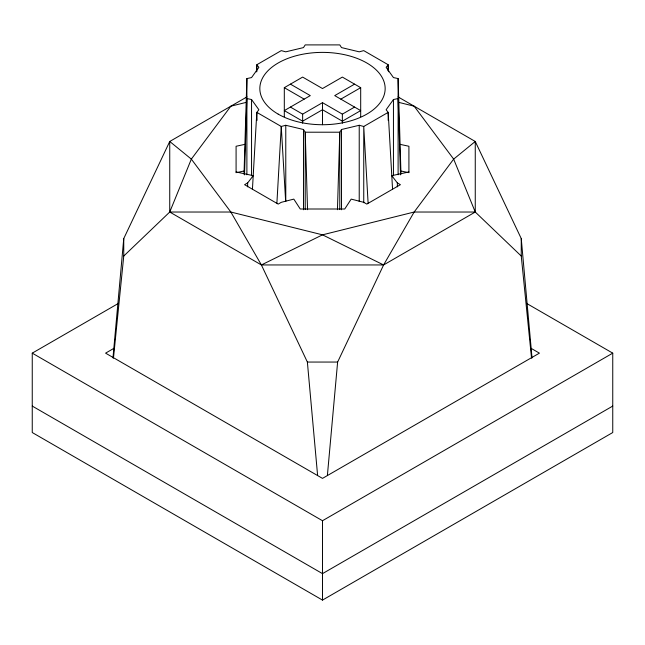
<?xml version="1.0" encoding="UTF-8"?>
<svg xmlns="http://www.w3.org/2000/svg" width="645" height="645" viewBox="0 0 645 645"><rect width="100%" height="100%" fill="white"/><g stroke="black" fill="none" stroke-linecap="round" stroke-linejoin="round"><path stroke-width="0.97" d="M388.032 70.781L388.185 64.742L363.748 50.633L359.225 51.826L341.511 47.593L339.786 44.9L305.214 44.9L303.489 47.593L285.775 51.826L281.252 50.633L256.815 64.742L256.387 71.772M244.012 174.206L246.89 78.577L251.55 77.577L258.887 67.346L256.815 64.742L256.815 71.764M244.503 174.876L246.89 98.532L251.55 99.532L258.887 109.755L256.815 112.367L252.453 189.001M337.448 209.722L339.786 132.209L341.511 129.516L359.225 125.283L363.748 126.476L388.185 112.367L386.113 109.755L393.45 99.532L398.11 98.532L400.497 174.876M276.899 203.111L281.252 126.476L256.815 112.367L257.033 120.405M112.98 357.927L123.751 238.577L169.74 141.473L246.971 96.887M327.394 475.389L337.625 362.055L383.606 264.95L414.154 212.028L453.661 159.113L475.26 141.473L521.249 238.577L532.02 357.927M113.472 358.056L123.751 256.041L123.751 238.577M123.751 256.041L169.74 212.028L191.339 159.113L230.845 106.191L246.446 102.313M408.914 171.965L391.757 175.674L397.352 182.922L400.408 184.688L366.803 204.094L363.748 202.328L351.186 199.103L344.753 209.004L300.248 209.004L293.814 199.103L281.252 202.328L278.197 204.094L244.592 184.688L247.648 182.922L253.243 175.674L236.086 171.965M284.308 116.656L284.308 87.672L302.642 77.086L322.5 88.55L342.358 77.086L360.692 87.672L360.692 116.656M290.419 107.078L302.642 114.133L322.5 102.668L342.358 114.133L354.581 107.078M354.581 84.14L334.723 95.613L360.692 110.601L342.358 121.187L322.5 109.723L302.642 121.187L284.308 110.601L310.277 95.613L290.419 84.14M340.834 99.136L360.692 87.672M526.457 303.327L612.75 353.146L612.75 432.529L322.5 600.1L32.25 432.529L32.25 353.146L118.543 303.327M114.286 348.123L105.578 353.146L322.5 478.388L539.422 353.146L530.714 348.123M317.606 475.389L307.375 362.055L261.394 264.95L230.845 212.028L191.339 159.113L169.74 141.473L169.74 212.028L261.394 264.95L383.606 264.95L475.26 212.028L475.26 141.473L398.03 96.887M32.25 353.146L322.5 520.725L612.75 353.146M612.75 406.068L322.5 573.639L32.25 406.068M261.394 264.95L322.5 234.836L414.154 212.028L475.26 212.028L521.249 256.041L531.528 358.056M307.552 209.722L305.214 132.209L303.489 129.516L285.775 125.283L281.252 126.476L285.654 201.256M245.616 144.198L236.086 146.262L236.086 172.723M237.037 172.513L243.705 171.07M169.74 212.028L230.845 212.028L322.5 234.836L383.606 264.95M307.375 362.055L337.625 362.055M400.988 174.206L398.11 78.577L393.45 77.577L386.113 67.346L388.185 64.742L388.613 71.772M399.384 144.198L408.914 146.262L408.914 172.723M401.295 171.07L407.963 172.513M398.554 102.313L414.154 106.191L453.661 159.113L475.26 212.028M284.308 87.672L304.166 99.136M392.547 189.001L388.185 112.367L388.185 120.389M368.101 203.111L363.748 126.476L363.748 202.724M521.249 238.577L521.249 256.041M398.11 78.577L398.11 174.779M397.352 182.922L397.352 186.848M393.45 99.532L393.45 175.771M359.225 125.283L359.225 201.522M342.358 114.133L342.358 123.187M341.511 129.516L341.511 209.77M339.786 209.456L339.786 132.209L305.214 132.209L305.214 209.456M322.5 102.668L322.5 124.719M322.5 520.725L322.5 600.1M303.489 129.516L303.489 209.77M302.642 114.133L302.642 123.187M285.775 125.283L285.775 201.248M251.55 99.532L251.55 175.771M247.648 182.922L247.648 186.848M246.89 78.577L246.89 174.779M278.197 114.133A62.654 36.168 0 0 0 383.017 97.919A62.654 36.168 0 0 0 306.286 53.616A62.654 36.168 0 0 0 278.197 114.133"/></g></svg>
